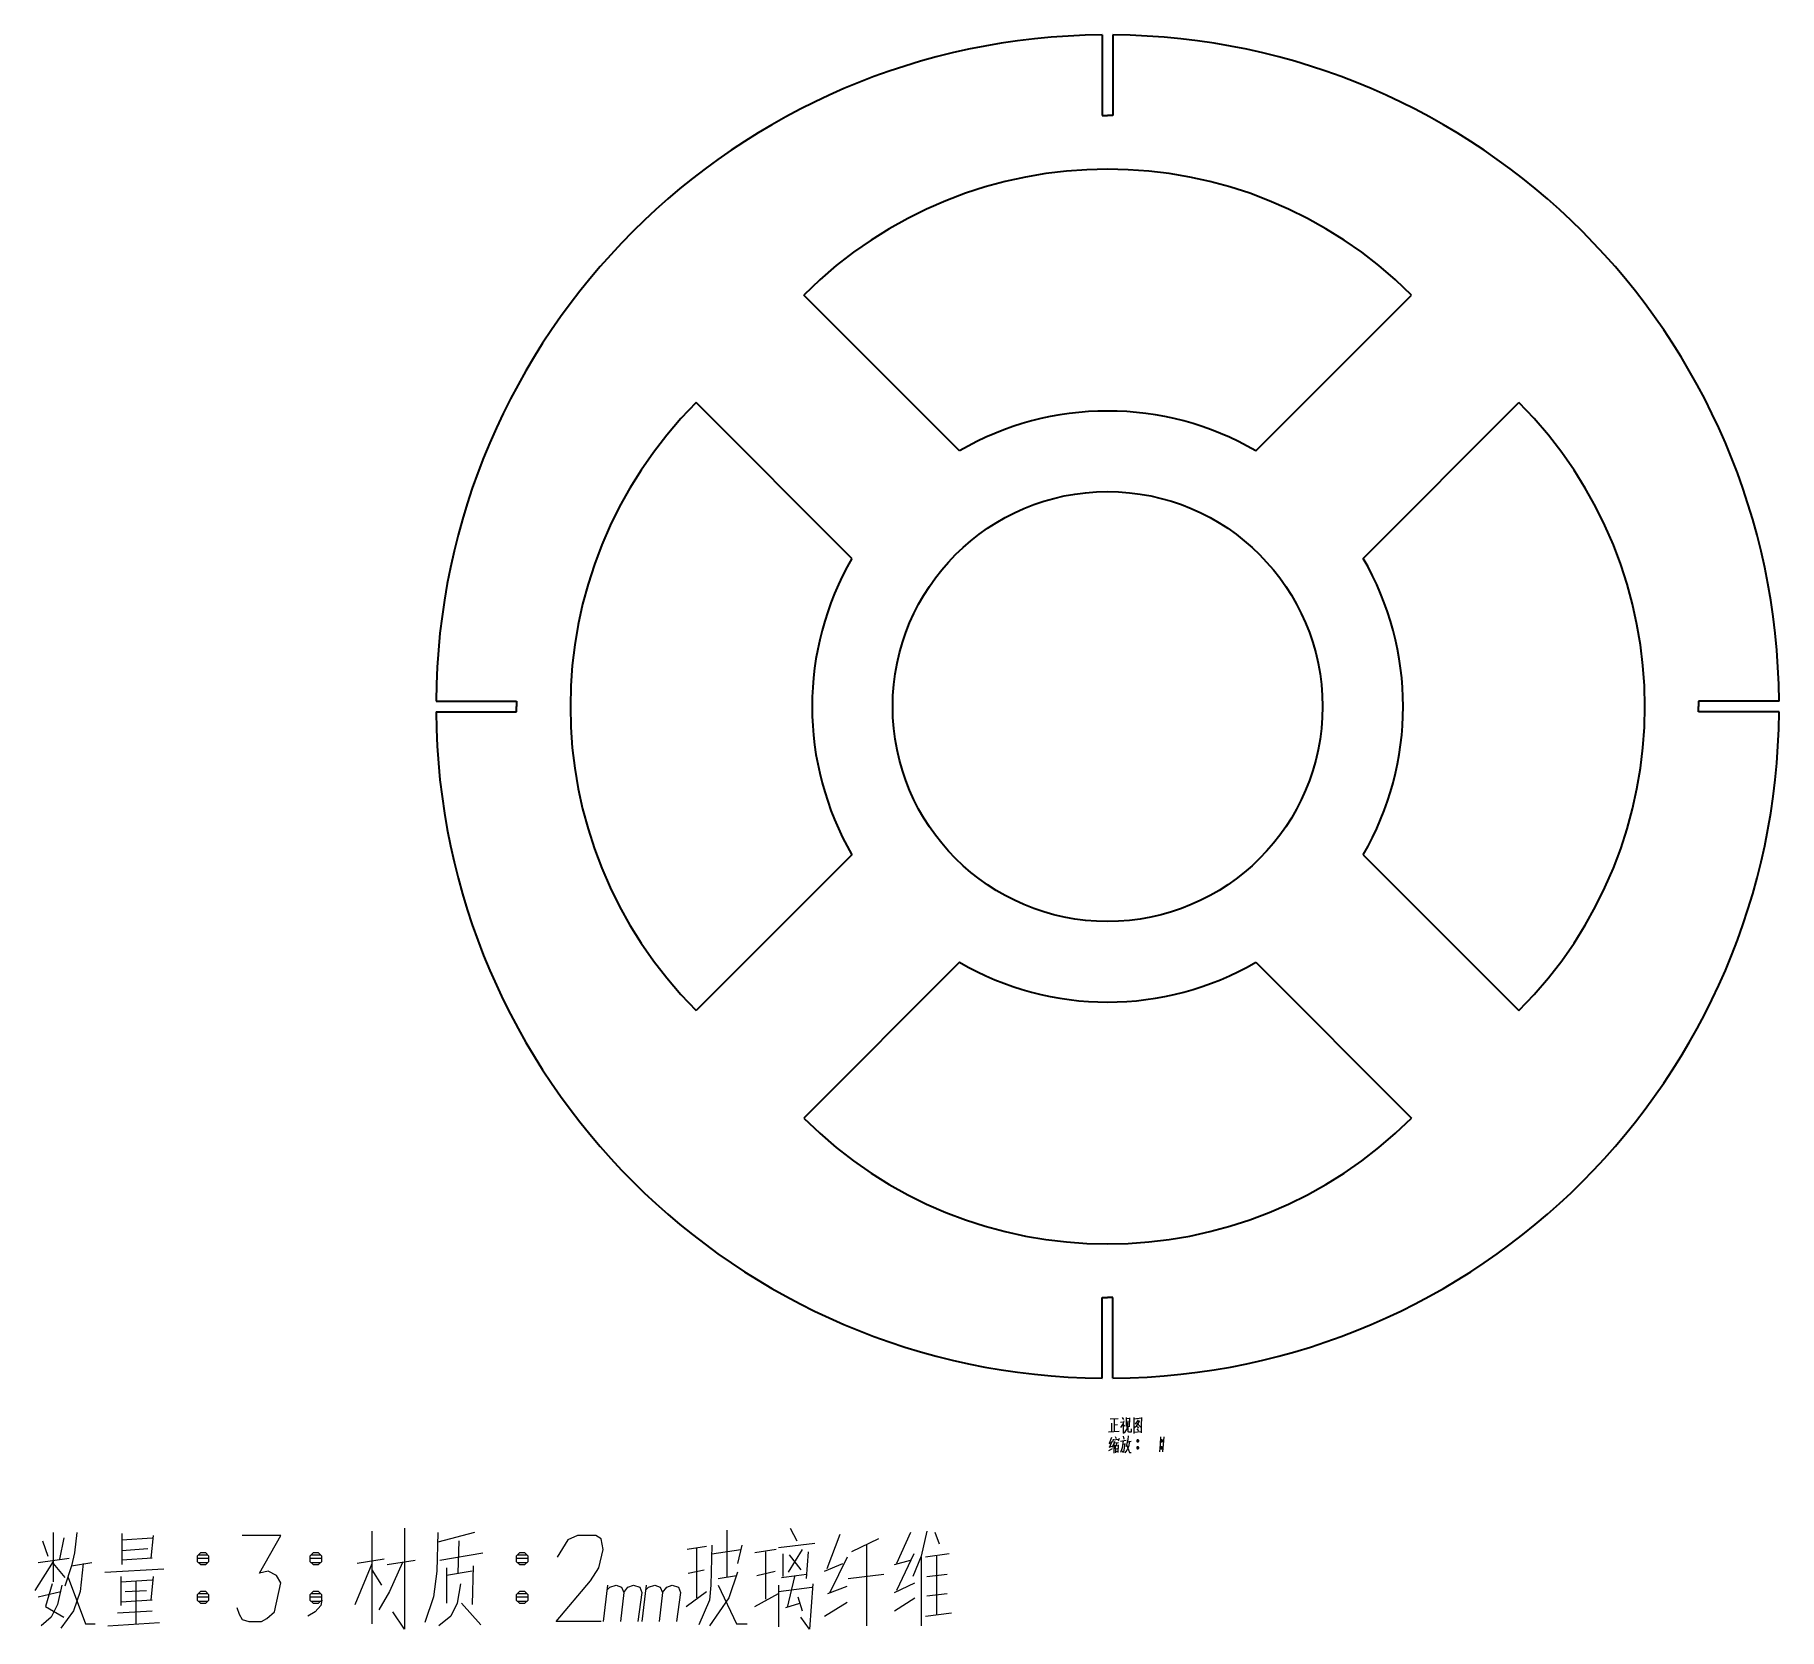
# Model space of a CAD drawing. Extents: x 81 to 405, y 51 to 347.
import ezdxf

# ---------------------------------------------------------------- set-up
doc = ezdxf.new("R2010")
doc.units = 0

msp = doc.modelspace()

# ---------------------------------------------------------------- linework, layer by layer
at = {"color": 1, "lineweight": 35, "ltscale": 0.375}
for p, q in [((279.47, 347.27), (279.47, 332.27)), ((281.47, 347.27), (281.47, 332.27)), ((155.47, 223.28), (170.47, 223.28)), ((155.47, 221.28), (170.47, 221.28)), ((405.47, 223.28), (390.47, 223.28)), ((405.47, 221.28), (390.47, 221.28)), ((279.47, 97.28), (279.47, 112.28)), ((281.47, 97.28), (281.47, 112.28))]:
    msp.add_line(p, q, dxfattribs=at)
at = {"color": 1, "lineweight": 35, "ltscale": 0.025}
for p, q in [((279.47, 332.27), (280.47, 332.27)), ((281.47, 332.27), (280.47, 332.27)), ((170.47, 223.28), (170.47, 222.28)), ((170.47, 221.28), (170.47, 222.28)), ((390.47, 223.28), (390.47, 222.28)), ((390.47, 221.28), (390.47, 222.28)), ((279.47, 112.28), (280.47, 112.28)), ((281.47, 112.28), (280.47, 112.28))]:
    msp.add_line(p, q, dxfattribs=at)
at = {"color": 1, "lineweight": 35}
for p, q in [((252.89, 269.86), (223.9, 298.85)), ((308.05, 269.86), (337.04, 298.85)), ((232.89, 249.86), (203.9, 278.85)), ((328.05, 249.86), (357.04, 278.85)), ((232.89, 194.69), (203.9, 165.71)), ((328.05, 194.69), (357.04, 165.71)), ((252.89, 174.69), (223.9, 145.71)), ((308.05, 174.69), (337.04, 145.71))]:
    msp.add_line(p, q, dxfattribs=at)
at = {"color": 1, "lineweight": 13}
for points in [[(280.92, 89.72), (282.43, 89.79)], [(281.2, 88.92), (281.2, 87.34)], [(281.69, 89.72), (281.69, 88.57), (281.69, 87.38)], [(281.69, 88.6), (282.32, 88.67)], [(283.51, 89.34), (283.34, 88.85), (282.85, 88.11)], [(282.88, 89.13), (283.44, 89.2)], [(283.16, 90), (283.44, 89.58)], [(283.34, 88.85), (283.34, 87.06)], [(283.34, 88.67), (283.65, 88.36)], [(283.72, 87.34), (283.97, 87.69)], [(283.93, 89.97), (283.93, 88.29)], [(284.6, 89.79), (283.93, 89.72)], [(284.14, 88.32), (283.97, 87.69)], [(284.25, 89.37), (284.14, 88.32)], [(284.28, 87.34), (284.28, 88.43)], [(284.53, 88.22), (284.6, 89.9)], [(284.84, 87.87), (284.84, 87.24)], [(285.37, 90), (285.37, 88.53), (285.37, 87.03)], [(285.37, 89.97), (285.37, 88.57), (285.37, 87.17)], [(286.84, 89.83), (285.37, 89.69)], [(285.44, 88.08), (285.93, 88.5)], [(286.14, 89.55), (285.58, 88.74)], [(285.89, 88.99), (286.59, 88.25)], [(285.89, 87.9), (286.24, 87.52)], [(285.93, 89.2), (286.38, 89.27)], [(285.93, 88.5), (286.14, 88.78)], [(286, 88.29), (286.24, 88.01)], [(286.14, 88.78), (286.49, 89.41)], [(286.59, 88.25), (286.77, 88.29)], [(286.8, 87.2), (286.8, 88.57), (286.84, 89.97)], [(280.64, 87.31), (282.6, 87.41)], [(281.13, 85.24), (280.71, 85.1)], [(281.2, 86.26), (280.75, 85.17)], [(280.78, 84.47), (281.31, 84.65)], [(281.27, 85.49), (280.82, 84.47)], [(281.59, 84.96), (281.27, 84.47)], [(281.52, 85.94), (281.41, 85.38)], [(281.52, 85.8), (282.57, 85.94)], [(281.76, 85.52), (281.59, 84.96)], [(281.62, 85.03), (281.62, 83.32)], [(281.83, 85.24), (282.53, 85.35)], [(281.9, 86.43), (282.08, 86.05)], [(281.9, 84.82), (281.94, 83.42)], [(281.9, 84.72), (282.43, 84.79)], [(282.15, 85.28), (282.08, 84.72)], [(282.46, 84.89), (282.39, 83.49)], [(282.6, 86.05), (282.46, 85.59)], [(283.37, 85.66), (283.27, 84.75), (283.16, 84.33), (282.85, 83.46)], [(282.88, 85.59), (283.93, 85.73)], [(283.69, 85.17), (283.58, 84.33), (283.44, 83.49), (283.23, 83.77)], [(283.3, 85), (283.69, 85.07)], [(283.37, 86.5), (283.48, 85.94)], [(283.44, 87.06), (283.72, 87.34)], [(284.07, 85.17), (283.9, 84.61)], [(284, 84.93), (284.56, 83.49)], [(284.21, 85.8), (284.07, 85.17)], [(284.35, 84.54), (284.07, 83.91)], [(284.14, 85.42), (284.84, 85.56)], [(284.28, 86.54), (284.21, 85.8)], [(284.42, 87.24), (284.28, 87.34)], [(284.56, 85.49), (284.35, 84.54)], [(284.84, 87.24), (284.42, 87.24)], [(285.37, 87.27), (286.73, 87.38)], [(285.89, 85.63), (286.28, 85.63)], [(285.93, 85.73), (286.24, 85.73)], [(285.93, 85.49), (286.24, 85.49)], [(285.93, 84.47), (286.24, 84.47)], [(286.8, 87.1), (286.8, 87.2), (286.73, 87.38)], [(290.34, 86.36), (290.23, 84.96), (290.13, 83.56)], [(290.34, 85.63), (290.72, 85.63)], [(290.37, 85.73), (290.69, 85.73)], [(290.37, 85.49), (290.69, 85.49)], [(290.37, 84.47), (290.69, 84.47)], [(290.93, 86.36), (290.83, 84.96), (290.72, 83.56)], [(280.68, 83.81), (281.38, 84.19)], [(281.94, 84.16), (282.32, 84.23)], [(282.39, 83.67), (281.97, 83.6)], [(284.07, 83.91), (283.69, 83.39)], [(284.56, 83.49), (284.88, 83.49)], [(285.89, 84.37), (286.28, 84.37)], [(285.93, 84.23), (286.24, 84.23)], [(290.34, 84.37), (290.72, 84.37)], [(290.37, 84.23), (290.69, 84.23)], [(88.6, 68.6), (88.2, 64.8)], [(162.6, 68.6), (155.8, 66.8)], [(221.4, 69.4), (222.6, 67)], [(249.2, 66.4), (248.4, 68.6)], [(97, 67.2), (102.6, 67.6)], [(97, 65.2), (101.8, 65.6)], [(205.8, 66), (202.2, 65.4)], [(206.8, 64.6), (212.2, 65.4)], [(218.8, 65.4), (214.8, 64.8)], [(219.2, 65.8), (226, 66.6)], [(237.8, 67.4), (232.8, 65)], [(111.2, 64.4), (113, 64.4)], [(132.2, 64.4), (134, 64.4)], [(170.6, 64.4), (172.4, 64.4)]]:
    msp.add_lwpolyline(points, dxfattribs=at)
for points in [[(286, 85.42), (286.17, 85.42), (286.28, 85.52), (286.28, 85.7), (286.17, 85.8), (286, 85.8), (285.89, 85.7), (285.89, 85.52)], [(286, 84.16), (286.17, 84.16), (286.28, 84.26), (286.28, 84.44), (286.17, 84.54), (286, 84.54), (285.89, 84.44), (285.89, 84.26)], [(290.44, 85.42), (290.62, 85.42), (290.72, 85.52), (290.72, 85.7), (290.62, 85.8), (290.44, 85.8), (290.34, 85.7), (290.34, 85.52)], [(290.44, 84.16), (290.62, 84.16), (290.72, 84.26), (290.72, 84.44), (290.62, 84.54), (290.44, 84.54), (290.34, 84.44), (290.34, 84.26)]]:
    msp.add_lwpolyline(points, close=True, dxfattribs=at)
at = {"color": 7, "lineweight": 13}
for points in [[(84.2, 68.6), (84.2, 59.4)], [(97, 68.4), (97, 62.6)], [(143.6, 51.6), (143.6, 60.2), (143.6, 68.8)], [(149.6, 69.4), (149.6, 60), (149.6, 50.6)], [(155.8, 68.6), (155.6, 61.4), (155, 56.6), (153.4, 51.8)], [(209.6, 69), (209.6, 60.4)], [(230.6, 68.2), (228.2, 61.8)], [(243.8, 68.6), (241.2, 62.8)], [(246.8, 68.8), (245.8, 64.2)], [(82.2, 67), (83.2, 64.2)], [(86.2, 67.6), (85.4, 63.6)], [(102.8, 68), (102.4, 63.8)], [(118.4, 54.6), (118.8, 53.4), (119.4, 52.4), (120.6, 52), (123, 52), (124, 52.6), (125.4, 53.8), (126.6, 59.2), (125.8, 60.6), (124.2, 61.4), (122.6, 61), (126.6, 68), (119.4, 68)], [(159.6, 61), (159.8, 67)], [(186.2, 52), (177.8, 52), (184.2, 59.6), (185.8, 62), (186.6, 65.4), (186.2, 67.4), (185.2, 68), (181.8, 68), (180, 67.2), (178, 64)], [(204, 56.4), (204, 65.6)], [(206.8, 66.2), (206.6, 58.8)], [(212.4, 66.2), (211.6, 62.8)], [(216.8, 65), (216.8, 56.2)], [(223.6, 65.4), (221, 61.2)], [(224.4, 60), (224.8, 65)], [(235.6, 66.2), (235.6, 58.8), (235.6, 51.2)], [(84.2, 63.2), (80.8, 57.8)], [(81.4, 63), (87.2, 63.8)], [(84.2, 62.8), (86.4, 60.2)], [(87.6, 62.4), (86.4, 58.6)], [(88.2, 64.8), (87.6, 62.4)], [(87.6, 62.4), (91.4, 63)], [(89.8, 62.8), (89.2, 57.6)], [(93.8, 61.2), (104.8, 61.8)], [(102.6, 63.8), (97, 63.4)], [(111, 63.8), (113.2, 63.8)], [(111.2, 63), (113, 63)], [(132, 63.8), (134.2, 63.8)], [(132.2, 63), (134, 63)], [(140.4, 55.2), (143.6, 62.8)], [(145.8, 63.6), (140.8, 62.8)], [(146.4, 62.6), (151.6, 63.4)], [(149.2, 63), (146.8, 57.6)], [(156.2, 63.4), (164.2, 64.8)], [(157.4, 62), (157.4, 55.4)], [(162.4, 62.4), (162.2, 55.2)], [(170.4, 63.8), (172.6, 63.8)], [(170.6, 63), (172.4, 63)], [(220, 64.6), (220, 60.4)], [(221.2, 64.4), (223.4, 61.6)], [(227.8, 61.4), (231.2, 62.8)], [(232, 64), (228.8, 57.4)], [(240.8, 62.6), (243.8, 63.4)], [(244.4, 64.6), (241.2, 57.8)], [(245.8, 64.2), (244.2, 60.4)], [(245.8, 64), (245.8, 51.2)], [(251, 64.6), (246.6, 64)], [(248.6, 64.2), (248.6, 53.4)], [(84, 59), (82.8, 54.8)], [(85.8, 58.8), (85, 55.2)], [(87, 60.2), (90.2, 51.6)], [(96.8, 60.4), (96.8, 55)], [(96.8, 59.4), (102.6, 59.8)], [(99.6, 59.6), (99.6, 51.6)], [(102.8, 60.4), (102.4, 56)], [(145.4, 58.8), (143.6, 61.6)], [(160, 59), (159.4, 55.4), (158.2, 53), (156, 51.2)], [(162.2, 61.4), (157.4, 60.6)], [(187.4, 58.8), (186.6, 52)], [(187.4, 58), (187.8, 58.4), (189, 58.8), (190, 58.4), (190.4, 57.4), (189.8, 52)], [(190.4, 57.4), (191.2, 58.4), (192.2, 58.8), (193.4, 58.4), (193.8, 57.4), (193, 52)], [(194.6, 58.8), (193.8, 52)], [(194.6, 58), (195, 58.4), (196.2, 58.8), (197.2, 58.4), (197.6, 57.4), (197, 52)], [(197.6, 57.4), (198.4, 58.4), (199.4, 58.8), (200.6, 58.4), (201, 57.4), (200.2, 52)], [(202.4, 61), (205.4, 61.6)], [(206.6, 58.8), (206.4, 56)], [(208, 60), (211.4, 60.6)], [(208, 58.8), (211.4, 51.6)], [(211.6, 61.2), (210, 56.4)], [(215.2, 60.6), (218.6, 61.4)], [(219.2, 58.8), (219.2, 51)], [(219.8, 60.2), (224.4, 60.8)], [(222.2, 60.4), (220.8, 54.6)], [(225.6, 59), (225, 50.6)], [(228.4, 57.2), (232, 58.6)], [(232.2, 60), (238.8, 60.8)], [(240.8, 57.4), (244.6, 59.2)], [(246.8, 60.4), (250.6, 60.8)], [(81.4, 56.6), (85.6, 57.6)], [(85, 55.2), (83.8, 52.8)], [(89.2, 57.6), (88, 54)], [(102.6, 56), (96.8, 55.6)], [(97.6, 57.6), (101.6, 57.8)], [(111, 56.6), (113.2, 56.6)], [(111.2, 57.2), (113, 57.2)], [(111.2, 55.8), (113, 55.8)], [(134.2, 56), (134, 55), (133, 53.8), (131.6, 53)], [(132, 56.6), (134.2, 56.6)], [(132.2, 57.2), (134, 57.2)], [(132.2, 55.8), (134, 55.8)], [(146.8, 57.6), (144.8, 54.2)], [(160.2, 55.4), (163.8, 51.4)], [(170.4, 56.6), (172.6, 56.6)], [(170.6, 57.2), (172.4, 57.2)], [(170.6, 55.8), (172.4, 55.8)], [(202, 54.8), (205.8, 57.6)], [(206.4, 56), (204.4, 51.4)], [(210, 56.4), (206.4, 51.2)], [(214.8, 54.8), (219.2, 57.2)], [(219.2, 57.6), (225.4, 58.4)], [(220.6, 54.6), (223.2, 55.4)], [(222.8, 56.6), (223.6, 54)], [(227.8, 53), (232, 55.6)], [(240.8, 54), (244.6, 56.4)], [(246.8, 56.8), (250.6, 57.2)], [(83.8, 52.8), (82, 51.2)], [(82.8, 54.8), (86.2, 52.8)], [(88, 54), (85.6, 50.8)], [(96.2, 53.6), (102.6, 54)], [(149.6, 50.6), (147.4, 53.8)], [(225, 50.6), (223.4, 52.8)], [(246.6, 53), (251.4, 53.6)], [(90.2, 51.6), (92, 51.6)], [(94.4, 51.2), (104, 51.8)], [(211.4, 51.6), (213.4, 51.6)]]:
    msp.add_lwpolyline(points, dxfattribs=at)
for points in [[(111.6, 62.6), (112.6, 62.6), (113.2, 63.2), (113.2, 64.2), (112.6, 64.8), (111.6, 64.8), (111, 64.2), (111, 63.2)], [(132.6, 62.6), (133.6, 62.6), (134.2, 63.2), (134.2, 64.2), (133.6, 64.8), (132.6, 64.8), (132, 64.2), (132, 63.2)], [(171, 62.6), (172, 62.6), (172.6, 63.2), (172.6, 64.2), (172, 64.8), (171, 64.8), (170.4, 64.2), (170.4, 63.2)], [(111.6, 55.4), (112.6, 55.4), (113.2, 56), (113.2, 57), (112.6, 57.6), (111.6, 57.6), (111, 57), (111, 56)], [(132.6, 55.4), (133.6, 55.4), (134.2, 56), (134.2, 57), (133.6, 57.6), (132.6, 57.6), (132, 57), (132, 56)], [(171, 55.4), (172, 55.4), (172.6, 56), (172.6, 57), (172, 57.6), (171, 57.6), (170.4, 57), (170.4, 56)]]:
    msp.add_lwpolyline(points, close=True, dxfattribs=at)
at = {"color": 1, "lineweight": 35}
msp.add_circle((280.47, 222.28), 40, dxfattribs=at)
for centre, radius, start, end in [((280.47, 222.28), 125, 90.4584, 179.5416), ((280.47, 222.28), 125, 0.4584, 89.5416), ((280.47, 242.28), 80, 45, 135), ((260.47, 222.28), 80, 135, 225), ((280.47, 222.28), 55, 59.8998, 120.1002), ((300.47, 222.28), 80, 315, 45), ((280.47, 222.28), 55, 149.8998, 210.1002), ((280.47, 222.28), 55, 329.8998, 30.1002), ((280.47, 222.28), 125, 180.4584, 269.5416), ((280.47, 222.28), 125, 270.4584, 359.5416), ((280.47, 222.28), 55, 239.8998, 300.1002), ((280.47, 202.28), 80, 225, 315)]:
    msp.add_arc(centre, radius, start, end, dxfattribs=at)

doc.saveas('drawing.dxf')
